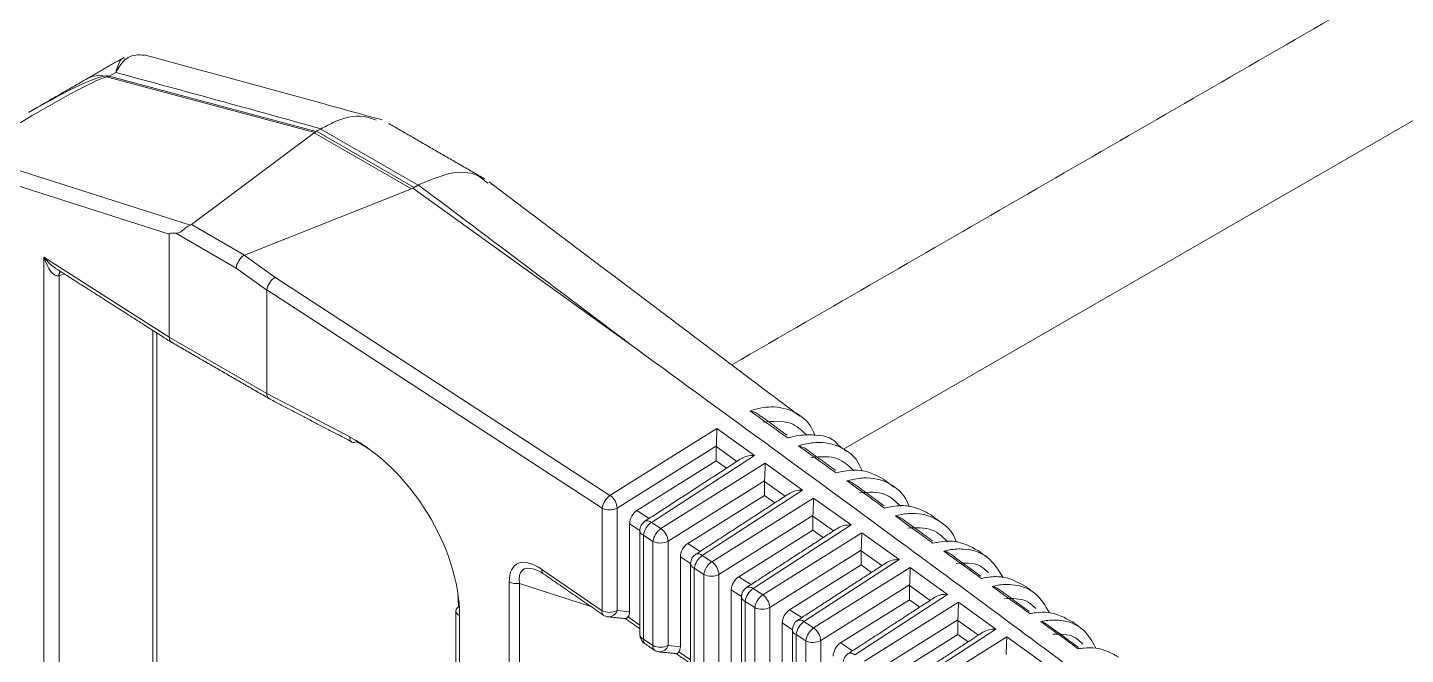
# Model space of a CAD drawing. Extents: x 12.1 to 108.7, y 1 to 80.4.
# Drawn here: x 24.029 to 25.279, y 8.044 to 8.613 of the extents above; entities that cross this region are included whole.
import ezdxf

# ---------------------------------------------------------------- set-up
doc = ezdxf.new("R2010")
doc.units = 0
doc.header["$MEASUREMENT"] = 0
doc.linetypes.add('SLD-Solid', pattern=[0])
doc.layers.get('0').update_dxf_attribs({"linetype": 'CONTINUOUS'})

msp = doc.modelspace()

# ---------------------------------------------------------------- linework, layer by layer
at = {"color": 7, "linetype": 'SLD-Solid', "lineweight": 15}
for p, q in [((26.8699, 9.4429), (24.7691, 8.2301)), ((24.2893, 8.5176), (24.1015, 8.5679)), ((24.1086, 8.5721), (24.1026, 8.5686)), ((24.1026, 8.5686), (24.2904, 8.5183)), ((24.2888, 8.5172), (24.1774, 8.4339)), ((24.2888, 8.5172), (24.2893, 8.5176)), ((24.3769, 8.4664), (24.2888, 8.5172)), ((24.2904, 8.5183), (24.2909, 8.5186)), ((24.2946, 8.5207), (24.2909, 8.5186)), ((24.2909, 8.5186), (24.3793, 8.4676)), ((24.2946, 8.5207), (24.295, 8.521)), ((24.383, 8.4697), (24.2946, 8.5207)), ((23.9742, 8.498), (24.1763, 8.4333)), ((24.1572, 8.4252), (23.9645, 8.4869)), ((24.2253, 8.4063), (24.3769, 8.4664)), ((24.5823, 8.3202), (24.3783, 8.4669)), ((24.3793, 8.4676), (24.383, 8.4697)), ((24.3833, 8.4699), (24.383, 8.4697)), ((24.1774, 8.4339), (24.2253, 8.4063)), ((24.1572, 8.4252), (24.1572, 8.3317)), ((24.2179, 8.3944), (24.1631, 8.4261)), ((24.0433, 8.4043), (24.1572, 8.3317)), ((24.0433, 7.6045), (24.0433, 8.4043)), ((24.2253, 8.4063), (24.2251, 8.4062)), ((24.2251, 8.4062), (24.253, 8.3861)), ((24.2456, 8.3745), (24.2179, 8.3944)), ((24.0568, 8.3873), (24.0572, 8.3875)), ((24.0618, 8.3893), (24.0572, 8.3875)), ((24.0572, 8.3875), (24.0572, 7.6202)), ((24.253, 8.3861), (24.5571, 8.1881)), ((24.55, 8.1765), (24.2456, 8.3746)), ((24.2456, 8.3746), (24.2456, 8.3745)), ((24.2456, 8.2806), (24.2456, 8.3745)), ((24.1424, 7.677), (24.1424, 8.3379)), ((24.1572, 8.3317), (24.2456, 8.2806)), ((24.1572, 8.3317), (24.1572, 8.3317)), ((24.2456, 8.2806), (24.3209, 8.2412)), ((24.2456, 8.2806), (24.2456, 8.2806)), ((24.5571, 8.1881), (24.6541, 8.2489)), ((24.6541, 8.2489), (24.6881, 8.2244)), ((24.6536, 8.233), (24.5636, 8.1766)), ((24.6536, 8.233), (24.6535, 8.2324)), ((24.6535, 8.2324), (24.6535, 8.2196)), ((24.6722, 8.219), (24.6535, 8.2324)), ((24.5815, 8.1745), (24.6535, 8.2196)), ((24.6881, 8.2244), (24.5947, 8.1637)), ((24.6033, 8.1581), (24.6979, 8.2174)), ((24.6535, 8.2196), (24.6629, 8.2129)), ((24.6979, 8.2174), (24.7319, 8.1929)), ((24.6974, 8.2014), (24.6098, 8.1466)), ((24.7319, 8.1929), (24.6408, 8.1337)), ((24.6974, 8.2014), (24.6974, 8.2008)), ((24.6974, 8.2008), (24.6974, 8.1881)), ((24.716, 8.1874), (24.6974, 8.2008)), ((24.6277, 8.1444), (24.6974, 8.1881)), ((24.6495, 8.128), (24.7418, 8.1858)), ((24.6974, 8.1881), (24.7067, 8.1814)), ((24.7418, 8.1858), (24.7758, 8.1614)), ((24.55, 8.0835), (24.55, 8.1765)), ((24.5636, 8.1766), (24.5636, 8.0837)), ((24.5815, 8.1745), (24.5927, 8.1673)), ((24.7412, 8.1699), (24.656, 8.1165)), ((24.7412, 8.1699), (24.7412, 8.1693)), ((24.7412, 8.1693), (24.7412, 8.1566)), ((24.7599, 8.1559), (24.7412, 8.1693)), ((24.5748, 8.0826), (24.5748, 8.1625)), ((24.5842, 8.1564), (24.5748, 8.1625)), ((24.5947, 8.1637), (24.6033, 8.1581)), ((24.6739, 8.1144), (24.7412, 8.1566)), ((24.7758, 8.1614), (24.6869, 8.1036)), ((24.6957, 8.098), (24.7856, 8.1543)), ((24.7412, 8.1566), (24.7505, 8.1499)), ((24.7856, 8.1543), (24.8196, 8.1299)), ((24.5961, 8.1464), (24.5875, 8.152)), ((24.5875, 8.152), (24.5875, 8.0577)), ((24.5961, 8.0518), (24.5961, 8.1464)), ((24.6098, 8.1466), (24.6098, 8.0519)), ((24.6277, 8.1444), (24.6388, 8.1372)), ((24.621, 8.0508), (24.621, 8.1325)), ((24.6303, 8.1264), (24.621, 8.1325)), ((24.6408, 8.1337), (24.6495, 8.128)), ((24.7851, 8.1384), (24.7022, 8.0865)), ((24.8196, 8.1299), (24.7331, 8.0736)), ((24.7851, 8.1384), (24.7851, 8.1378)), ((24.7851, 8.1378), (24.7851, 8.125)), ((24.8037, 8.1244), (24.7851, 8.1378)), ((24.4954, 8.121), (24.55, 8.0835)), ((24.6423, 8.1163), (24.6336, 8.122)), ((24.6336, 8.122), (24.6336, 8.026)), ((24.6423, 8.02), (24.6423, 8.1163)), ((24.656, 8.1165), (24.656, 8.0202)), ((24.7201, 8.0843), (24.7851, 8.125)), ((24.7418, 8.0679), (24.8294, 8.1228)), ((24.7851, 8.125), (24.7944, 8.1183)), ((24.8294, 8.1228), (24.8634, 8.0983)), ((24.4656, 7.4221), (24.4656, 8.1096)), ((24.4749, 8.1083), (24.4749, 7.4208)), ((24.5397, 8.0873), (24.4749, 8.1083)), ((24.6672, 8.0191), (24.6672, 8.1024)), ((24.6764, 8.0964), (24.6672, 8.1024)), ((24.6739, 8.1144), (24.6849, 8.1072)), ((24.6869, 8.1036), (24.6957, 8.098)), ((24.8289, 8.1069), (24.7484, 8.0564)), ((24.8289, 8.1069), (24.8289, 8.1063)), ((24.8289, 8.1063), (24.8289, 8.0935)), ((24.8475, 8.0929), (24.8289, 8.1063)), ((24.6885, 8.0863), (24.6798, 8.092)), ((24.6798, 8.092), (24.6798, 7.9942)), ((24.7662, 8.0543), (24.8289, 8.0935)), ((24.8634, 8.0983), (24.7792, 8.0436)), ((24.788, 8.0378), (24.8733, 8.0913)), ((24.8289, 8.0935), (24.8382, 8.0868)), ((24.8733, 8.0913), (24.9073, 8.0668)), ((24.4206, 8.0791), (24.4206, 7.4993)), ((24.5636, 8.0837), (24.5748, 8.0826)), ((24.5734, 8.0779), (24.5842, 8.0705)), ((24.6885, 7.9882), (24.6885, 8.0863)), ((24.7022, 8.0865), (24.7022, 7.9884)), ((24.7201, 8.0843), (24.7311, 8.0772)), ((24.7133, 7.9873), (24.7133, 8.0724)), ((24.7226, 8.0663), (24.7133, 8.0724)), ((24.7331, 8.0736), (24.7418, 8.0679)), ((24.8728, 8.0753), (24.7945, 8.0263)), ((24.9073, 8.0668), (24.8253, 8.0135)), ((24.8728, 8.0753), (24.8727, 8.0747)), ((24.8727, 8.0747), (24.8727, 8.062)), ((24.8914, 8.0613), (24.8727, 8.0747)), ((24.5875, 8.0577), (24.5961, 8.0518)), ((24.7347, 8.0562), (24.7259, 8.0619)), ((24.7259, 8.0619), (24.7259, 7.9625)), ((24.7347, 7.9565), (24.7347, 8.0562)), ((24.7484, 8.0564), (24.7484, 7.9567)), ((24.7662, 8.0543), (24.7772, 8.0471)), ((24.8124, 8.0242), (24.8727, 8.062)), ((24.8342, 8.0078), (24.9171, 8.0597)), ((24.8727, 8.062), (24.8821, 8.0553)), ((24.9171, 8.0597), (24.9511, 8.0353)), ((24.6098, 8.0519), (24.621, 8.0508)), ((24.6196, 8.0461), (24.6303, 8.0388))]:
    msp.add_line(p, q, dxfattribs=at)
at = {"color": 7, "linetype": 'SLD-Solid', "lineweight": 15, "flags": 128}
msp.add_lwpolyline([(24.0999, 8.5688), (24.0938, 8.5694), (24.0881, 8.5686), (24.083, 8.5666), (24.083, 8.5666)], dxfattribs=at)
at = {"color": 7, "linetype": 'SLD-Solid', "lineweight": 15}
for centre, radius, start, end in [((24.1204, 8.5675), 0.0206, 176.411, 179.0122), ((24.1145, 8.548), 0.0237, 120.012, 123.1516), ((24.063, 8.3873), 0.00619, 138.0794, 179.7292), ((24.0639, 8.3872), 0.00673, 142.7603, 178.1486), ((24.3255, 8.2405), 0.00467, 171.7409, 236.5036), ((24.3246, 8.2405), 0.00424, 246.7317, 303.6481), ((24.5681, 8.1733), 0.0185, 126.6244, 170.1998), ((24.5473, 8.175), 0.0165, 5.8547, 53.2352), ((24.5566, 8.1905), 0.0155, 244.5107, 296.9457), ((24.5942, 8.1563), 0.01, 123.0323, 180), ((24.5909, 8.1597), 0.00546, 46.9471, 113.934), ((24.5892, 8.1567), 0.00502, 184.9445, 250.3667), ((24.6057, 8.1489), 0.0185, 126.6244, 170.1998), ((24.6143, 8.1433), 0.0185, 126.6244, 170.1998), ((24.5935, 8.1449), 0.0165, 5.8547, 53.2352), ((24.6028, 8.1604), 0.0155, 244.5107, 296.9457), ((24.6403, 8.1263), 0.01, 123.0323, 180), ((24.6518, 8.1188), 0.0185, 126.6244, 170.1998), ((24.6371, 8.1297), 0.00546, 46.9471, 113.934), ((24.6605, 8.1132), 0.0185, 126.6244, 170.1998), ((24.6396, 8.1148), 0.0165, 5.8547, 53.2352), ((24.4992, 8.1199), 0.00391, 163.0614, 225.9584), ((24.6353, 8.1267), 0.00502, 184.9445, 250.3667), ((24.649, 8.1303), 0.0155, 244.5107, 296.9457), ((24.4723, 8.1237), 0.0156, 244.6834, 279.5489), ((24.6864, 8.0962), 0.01, 123.0323, 180), ((24.698, 8.0888), 0.0185, 126.6244, 170.1998), ((24.6832, 8.0996), 0.00546, 46.9471, 113.934), ((24.6814, 8.0967), 0.00502, 184.9445, 250.3667), ((24.7067, 8.0831), 0.0185, 126.6244, 170.1998), ((24.6858, 8.0848), 0.0165, 5.8547, 53.2352), ((24.4219, 8.0831), 0.00463, 119.4846, 176.0539), ((24.4223, 8.0838), 0.00506, 185.2937, 250.0175), ((24.5537, 8.0824), 0.00391, 163.0614, 225.9584), ((24.5566, 8.0975), 0.0155, 244.5107, 296.9457), ((24.5566, 8.0878), 0.01, 235.4819, 264.2993), ((24.5558, 8.0861), 0.00822, 269.0444, 343.1329), ((24.6952, 8.1003), 0.0155, 244.5107, 296.9457), ((24.7326, 8.0662), 0.01, 123.0323, 180), ((24.7276, 8.0666), 0.00502, 184.9445, 250.3667), ((24.7441, 8.0588), 0.0185, 126.6244, 170.1998), ((24.7293, 8.0696), 0.00546, 46.9471, 113.934), ((24.7529, 8.0531), 0.0185, 126.6244, 170.1998), ((24.732, 8.0547), 0.0165, 5.8547, 53.2352), ((24.5942, 8.062), 0.01, 180, 235.4819), ((24.5893, 8.0625), 0.00516, 186.0033, 249.3079), ((24.5912, 8.0566), 0.00391, 163.0614, 225.9584), ((24.7413, 8.0702), 0.0155, 244.5107, 296.9457), ((24.5999, 8.0506), 0.00391, 163.0614, 225.9584), ((24.6028, 8.0658), 0.0155, 244.5107, 296.9457), ((24.6028, 8.0561), 0.01, 235.4819, 264.2993), ((24.602, 8.0543), 0.00822, 269.0444, 343.1329), ((24.7787, 8.0362), 0.01, 123.0323, 180), ((24.7755, 8.0396), 0.00546, 46.9471, 113.934)]:
    msp.add_arc(centre, radius, start, end, dxfattribs=at)
for centre, major_axis, ratio, start_param, end_param in [((23.7043, 8.3086), (0.3977, 0.259), 0.033271, 0.082533, 0.803198), ((23.7109, 8.2825), (0.3934, 0.2851), 0.067897, 0.107732, 0.577362), ((23.7109, 8.2825), (0.3934, 0.2851), 0.067897, 0.055068, 0.107732), ((23.7043, 8.3086), (0.3977, 0.259), 0.033271, 0.029869, 0.082533), ((22.5784, 7.7438), (5.759, -1.2811), 0.198331, 1.31253, 1.346221), ((25.0709, 7.9704), (0.6996, -0.4919), 0.108829, 3.057234, 3.070323), ((25.0704, 7.9707), (0.6943, -0.494), 0.104684, 3.093765, 3.106856), ((20.0784, 9.6682), (13.5348, -9.6488), 0.094709, 1.299778, 1.31529), ((24.1512, 8.4411), (0.0269, -0.0062), 0.221608, 5.957084, 6.097685), ((24.2877, 8.3897), (0.1305, -0.0357), 0.06024, 2.857382, 3.158052), ((24.0508, 8.4082), (-0.0061, 0.0208), 0.380972, 1.644662, 3.12832), ((24.0508, 8.4082), (-0.0139, 0.0162), 0.382704, 1.480977, 2.240346), ((24.225, 8.3985), (0.00543, 0.00841), 0.541118, 0.864711, 2.383148), ((24.2525, 8.3787), (0.00565, 0.00825), 0.488283, 0.880431, 2.392513), ((24.1645, 8.3356), (0.00519, 0.00855), 0.594217, 2.369233, 3.154712), ((24.2525, 8.2848), (0.00482, 0.00876), 0.560658, 2.344748, 3.152958), ((24.3202, 8.1309), (-0.0726, 0.1139), 0.608944, 3.904062, 5.467262), ((24.6536, 8.2415), (0.0004, 0.012), 0.026825, 3.925085, 5.373421), ((24.3268, 8.1352), (-0.0676, 0.1053), 0.60375, 5.317985, 5.465646), ((24.6876, 8.217), (0.014, -0.0003), 0.527029, 1.548181, 2.485158), ((24.6974, 8.21), (0.0004, 0.012), 0.026825, 3.925085, 5.373421), ((24.7314, 8.1855), (0.014, -0.0003), 0.527029, 1.548181, 2.485158), ((24.7413, 8.1784), (0.0004, 0.012), 0.026825, 3.925085, 5.373421), ((24.582, 8.1665), (0.00503, 0.00865), 0.586689, 0.839421, 2.351503), ((24.7753, 8.154), (0.014, -0.0003), 0.527029, 1.548181, 2.485158), ((24.7851, 8.1469), (0.0004, 0.012), 0.026825, 3.925085, 5.373421), ((24.6281, 8.1365), (0.00503, 0.00865), 0.586689, 0.839421, 2.351503), ((24.5011, 8.0791), (-0.0288, 0.0466), 0.44344, 5.493279, 6.904804), ((24.8191, 8.1225), (0.014, -0.0003), 0.527029, 1.548181, 2.485158), ((24.5078, 8.0834), (-0.0302, 0.037), 0.376374, 5.756416, 6.859272), ((24.829, 8.1154), (0.0004, 0.012), 0.026825, 3.925085, 5.373421), ((24.6743, 8.1064), (0.00503, 0.00865), 0.586689, 0.839421, 2.351503), ((24.3268, 8.1352), (-0.0676, 0.1053), 0.60375, 3.902446, 3.993627), ((24.863, 8.091), (0.014, -0.0003), 0.527029, 1.548181, 2.485158), ((24.8728, 8.0839), (0.0004, 0.012), 0.026825, 3.925085, 5.373421), ((24.5745, 8.086), (0.00354, 0.00967), 0.277978, 3.070296, 3.818939), ((24.5674, 8.0867), (-0.00469, 0.00996), 0.580588, 3.41279, 4.030522), ((24.7205, 8.0763), (0.00503, 0.00865), 0.586689, 0.839421, 2.351503), ((24.9068, 8.0594), (0.014, -0.0003), 0.527029, 1.548181, 2.485158), ((24.7667, 8.0463), (0.00503, 0.00865), 0.586689, 0.839421, 2.351503), ((24.9166, 8.0523), (0.0004, 0.012), 0.026825, 3.925085, 5.373421), ((24.6207, 8.0543), (0.00354, 0.00967), 0.277978, 3.070296, 3.818939), ((24.6135, 8.055), (-0.00469, 0.00996), 0.580588, 3.41279, 4.030522)]:
    msp.add_ellipse(centre, major_axis=major_axis, ratio=ratio, start_param=start_param, end_param=end_param, dxfattribs=at)
for points in [[(24.6676, 8.3067), (26.8135, 9.5455)], [(24.1161, 8.5857), (24.083, 8.5666)], [(24.083, 8.5666), (24.0297, 8.5358)], [(24.2904, 8.5183), (24.2893, 8.5176)], [(24.4433, 8.4755), (24.3563, 8.5257)], [(24.7293, 8.2601), (24.4472, 8.4728)], [(24.0546, 8.3939), (24.1592, 8.3271)], [(24.146, 7.6814), (24.146, 8.3356)], [(24.1594, 8.3271), (24.2476, 8.2761)], [(24.2477, 8.276), (24.323, 8.2366)], [(24.7179, 8.2427), (24.6918, 8.2617)], [(24.7618, 8.2107), (24.7356, 8.2299)], [(24.772, 8.2279), (24.7631, 8.2347)], [(24.6766, 8.2218), (24.5887, 8.1647)], [(24.8147, 8.1957), (24.8057, 8.2025)], [(24.7204, 8.1903), (24.6349, 8.1347)], [(24.8058, 8.1788), (24.7794, 8.1981)], [(24.8497, 8.1468), (24.8231, 8.1662)], [(24.8557, 8.1649), (24.8484, 8.1703)], [(24.5842, 8.1563), (24.5842, 8.062)], [(24.7643, 8.1588), (24.681, 8.1046)], [(24.8081, 8.1272), (24.7271, 8.0746)], [(24.8936, 8.1148), (24.8669, 8.1344)], [(24.9001, 8.1314), (24.8911, 8.1381)], [(24.4965, 8.1171), (24.551, 8.0796)], [(24.6303, 8.1263), (24.6303, 8.0303)], [(24.9376, 8.0827), (24.9107, 8.1025)], [(24.9428, 8.0991), (24.9338, 8.1059)], [(24.6764, 8.0962), (24.6764, 7.9985)], [(24.8519, 8.0957), (24.7733, 8.0446)], [(24.4173, 8.0834), (24.4173, 7.5036)], [(24.5556, 8.0779), (24.5712, 8.0763)], [(24.571, 8.0763), (24.5842, 8.0672)], [(24.7226, 8.0662), (24.7226, 7.9668)], [(24.9815, 8.0507), (24.9544, 8.0705)], [(24.9855, 8.0669), (24.9765, 8.0737)], [(24.5885, 8.0538), (24.5972, 8.0478)], [(24.8958, 8.0642), (24.8194, 8.0145)], [(24.6018, 8.0461), (24.6173, 8.0446)], [(24.6171, 8.0446), (24.6303, 8.0355)]]:
    msp.add_open_spline(points, degree=1, dxfattribs=at)
for points, knots in [([(24.1344, 8.5878), (24.1293, 8.588), (24.1197, 8.5883), (24.1124, 8.5787), (24.1089, 8.5727), (24.1086, 8.5721), (24.1086, 8.5721)], [0, 0, 0, 0, 0.499004, 0.956953, 0.994824, 1, 1, 1, 1]), ([(24.1086, 8.5721), (24.1086, 8.5721), (24.1088, 8.5727), (24.1093, 8.5745), (24.1113, 8.5798), (24.1132, 8.5852), (24.1161, 8.5851), (24.1165, 8.5851)], [0, 0, 0, 0, 0.008533, 0.081528, 0.262289, 0.889437, 1, 1, 1, 1]), ([(24.3504, 8.5289), (24.3317, 8.5341), (24.26, 8.5539), (24.1878, 8.5735), (24.1344, 8.588)], [0, 0, 0, 0, 0.260615, 1, 1, 1, 1]), ([(24.295, 8.521), (24.2986, 8.5229), (24.3115, 8.5298), (24.3297, 8.5344), (24.3412, 8.5301), (24.3448, 8.5287)], [0, 0, 0, 0, 0.207784, 0.748665, 1, 1, 1, 1]), ([(24.3833, 8.4699), (24.3929, 8.474), (24.4122, 8.4824), (24.4343, 8.4818), (24.4432, 8.4741), (24.4462, 8.4715)], [0, 0, 0, 0, 0.396088, 0.792171, 1, 1, 1, 1]), ([(24.1631, 8.4261), (24.1642, 8.4261), (24.166, 8.4262), (24.1687, 8.4281), (24.1712, 8.4304), (24.1738, 8.4323), (24.1756, 8.4331), (24.1763, 8.4333)], [0, 0, 0, 0, 0.281503, 0.477149, 0.672463, 0.878462, 1, 1, 1, 1]), ([(25.0754, 7.9569), (25.0715, 7.9598), (25.0517, 7.9745), (24.9689, 8.0362), (24.8092, 8.1549), (24.6638, 8.2608), (24.5823, 8.3202)], [0, 0, 0, 0, 0.024148, 0.120739, 0.507103, 1, 1, 1, 1]), ([(24.6843, 8.2649), (24.6861, 8.2655), (24.6925, 8.2675), (24.7075, 8.2696), (24.7265, 8.2646), (24.7393, 8.2533), (24.7426, 8.2435), (24.743, 8.2423)], [0, 0, 0, 0, 0.07142, 0.247517, 0.59909, 0.950987, 1, 1, 1, 1]), ([(24.7183, 8.2403), (24.7136, 8.2437), (24.7023, 8.2519), (24.6909, 8.2601), (24.6843, 8.2649)], [0, 0, 0, 0, 0.412557, 1, 1, 1, 1]), ([(24.6843, 8.2649), (24.6843, 8.2649), (24.6857, 8.2647), (24.6884, 8.2639), (24.6907, 8.2624), (24.6918, 8.2616)], [0, 0, 0, 0, 0.015174, 0.491195, 1, 1, 1, 1]), ([(24.7358, 8.2427), (24.7311, 8.2471), (24.7208, 8.257), (24.7048, 8.2554), (24.696, 8.2545)], [0, 0, 0, 0, 0.444562, 1, 1, 1, 1]), ([(24.7632, 8.2349), (24.7632, 8.235), (24.7582, 8.2415), (24.744, 8.2436), (24.728, 8.243), (24.7202, 8.2408), (24.7183, 8.2403)], [0, 0, 0, 0, 0.0040554, 0.5453002, 0.8924311, 1, 1, 1, 1]), ([(24.7282, 8.2331), (24.73, 8.2337), (24.7364, 8.2355), (24.7512, 8.2373), (24.77, 8.2318), (24.7824, 8.2205), (24.7855, 8.211), (24.7858, 8.2101)], [0, 0, 0, 0, 0.071394, 0.250148, 0.607064, 0.964321, 1, 1, 1, 1]), ([(24.7623, 8.2085), (24.7576, 8.2119), (24.7462, 8.2201), (24.7349, 8.2283), (24.7282, 8.2331)], [0, 0, 0, 0, 0.412528, 1, 1, 1, 1]), ([(24.7282, 8.2331), (24.7282, 8.2331), (24.7295, 8.2329), (24.7322, 8.2321), (24.7344, 8.2307), (24.7356, 8.2299)], [0, 0, 0, 0, 0.015495, 0.458341, 1, 1, 1, 1]), ([(24.7783, 8.2105), (24.7738, 8.2149), (24.7637, 8.2245), (24.7483, 8.2233), (24.7398, 8.2226)], [0, 0, 0, 0, 0.448722, 1, 1, 1, 1]), ([(24.8059, 8.2027), (24.7989, 8.2063), (24.7877, 8.2122), (24.7715, 8.2109), (24.7641, 8.2089), (24.7623, 8.2085)], [0, 0, 0, 0, 0.5534954, 0.8913057, 1, 1, 1, 1]), ([(24.7721, 8.2013), (24.7739, 8.2018), (24.7802, 8.2035), (24.795, 8.205), (24.8135, 8.1991), (24.8255, 8.1876), (24.8284, 8.1784), (24.8286, 8.1779)], [0, 0, 0, 0, 0.071376, 0.252912, 0.615424, 0.978292, 1, 1, 1, 1]), ([(24.8062, 8.1766), (24.8015, 8.18), (24.7902, 8.1882), (24.7788, 8.1965), (24.7721, 8.2013)], [0, 0, 0, 0, 0.412497, 1, 1, 1, 1]), ([(24.7721, 8.2013), (24.7722, 8.2013), (24.7733, 8.2011), (24.776, 8.2003), (24.7781, 8.1989), (24.7794, 8.1981)], [0, 0, 0, 0, 0.0158386, 0.4231915, 1, 1, 1, 1]), ([(24.8209, 8.1783), (24.8164, 8.1826), (24.8067, 8.1921), (24.7918, 8.1911), (24.7836, 8.1906)], [0, 0, 0, 0, 0.453196, 1, 1, 1, 1]), ([(24.8485, 8.1704), (24.8416, 8.1741), (24.8307, 8.1798), (24.8151, 8.1787), (24.808, 8.177), (24.8062, 8.1766)], [0, 0, 0, 0, 0.563204, 0.890278, 1, 1, 1, 1]), ([(24.8161, 8.1695), (24.8178, 8.1699), (24.8241, 8.1715), (24.8387, 8.1726), (24.857, 8.1662), (24.8686, 8.1547), (24.8714, 8.1458), (24.8714, 8.1457)], [0, 0, 0, 0, 0.071367, 0.255818, 0.624197, 0.992949, 1, 1, 1, 1]), ([(24.8502, 8.1447), (24.8455, 8.1481), (24.8341, 8.1564), (24.8228, 8.1646), (24.8161, 8.1695)], [0, 0, 0, 0, 0.412464, 1, 1, 1, 1]), ([(24.8161, 8.1695), (24.8161, 8.1694), (24.8171, 8.1692), (24.8197, 8.1685), (24.8218, 8.1671), (24.8231, 8.1662)], [0, 0, 0, 0, 0.0162069, 0.385554, 1, 1, 1, 1]), ([(24.8634, 8.1461), (24.8591, 8.1504), (24.8496, 8.1596), (24.8353, 8.1589), (24.8275, 8.1585)], [0, 0, 0, 0, 0.45802, 1, 1, 1, 1]), ([(24.8912, 8.1381), (24.8843, 8.1418), (24.8738, 8.1474), (24.8586, 8.1466), (24.8519, 8.1451), (24.8502, 8.1447)], [0, 0, 0, 0, 0.573828, 0.889181, 1, 1, 1, 1]), ([(24.86, 8.1376), (24.8618, 8.138), (24.868, 8.1394), (24.8823, 8.1401), (24.9011, 8.1343), (24.9096, 8.1204), (24.9138, 8.1136)], [0, 0, 0, 0, 0.071817, 0.260509, 0.637405, 1, 1, 1, 1]), ([(24.8941, 8.1128), (24.8894, 8.1162), (24.8781, 8.1245), (24.8667, 8.1327), (24.86, 8.1376)], [0, 0, 0, 0, 0.41243, 1, 1, 1, 1]), ([(24.86, 8.1376), (24.8601, 8.1376), (24.861, 8.1374), (24.8635, 8.1366), (24.8655, 8.1353), (24.8669, 8.1344)], [0, 0, 0, 0, 0.016603, 0.345211, 1, 1, 1, 1]), ([(24.9007, 8.1179), (24.898, 8.1204), (24.8904, 8.1275), (24.8788, 8.1269), (24.8713, 8.1265)], [0, 0, 0, 0, 0.349112, 1, 1, 1, 1]), ([(24.4883, 8.1211), (24.4894, 8.1208), (24.4917, 8.1201), (24.4948, 8.1182), (24.4965, 8.1171)], [0, 0, 0, 0, 0.439989, 1, 1, 1, 1]), ([(24.9338, 8.1058), (24.927, 8.1095), (24.9168, 8.115), (24.9021, 8.1144), (24.8958, 8.1132), (24.8941, 8.1128)], [0, 0, 0, 0, 0.585458, 0.888005, 1, 1, 1, 1]), ([(24.904, 8.1056), (24.9057, 8.106), (24.9118, 8.1073), (24.9261, 8.1077), (24.9441, 8.1017), (24.9521, 8.088), (24.9559, 8.0816)], [0, 0, 0, 0, 0.072632, 0.266704, 0.654403, 1, 1, 1, 1]), ([(24.9381, 8.0809), (24.9334, 8.0843), (24.922, 8.0925), (24.9107, 8.1008), (24.904, 8.1056)], [0, 0, 0, 0, 0.412394, 1, 1, 1, 1]), ([(24.904, 8.1056), (24.904, 8.1056), (24.9048, 8.1055), (24.9072, 8.1047), (24.9092, 8.1034), (24.9107, 8.1025)], [0, 0, 0, 0, 0.01703, 0.301914, 1, 1, 1, 1]), ([(24.9435, 8.0855), (24.9408, 8.088), (24.9334, 8.095), (24.9223, 8.0946), (24.9152, 8.0944)], [0, 0, 0, 0, 0.359268, 1, 1, 1, 1]), ([(24.9764, 8.0735), (24.9697, 8.0772), (24.9598, 8.0826), (24.9457, 8.0822), (24.9398, 8.0812), (24.9381, 8.0809)], [0, 0, 0, 0, 0.597986, 0.886681, 1, 1, 1, 1]), ([(24.948, 8.0737), (24.9496, 8.074), (24.9557, 8.0752), (24.9698, 8.0752), (24.9872, 8.069), (24.9947, 8.0556), (24.9981, 8.0496)], [0, 0, 0, 0, 0.073413, 0.272985, 0.671731, 1, 1, 1, 1]), ([(24.982, 8.0489), (24.9774, 8.0523), (24.966, 8.0606), (24.9546, 8.0688), (24.948, 8.0737)], [0, 0, 0, 0, 0.412356, 1, 1, 1, 1]), ([(24.948, 8.0737), (24.948, 8.0737), (24.9486, 8.0735), (24.951, 8.0728), (24.9529, 8.0716), (24.9545, 8.0706)], [0, 0, 0, 0, 0.017491, 0.255382, 1, 1, 1, 1]), ([(24.9862, 8.0532), (24.9836, 8.0557), (24.9765, 8.0625), (24.9658, 8.0623), (24.959, 8.0622)], [0, 0, 0, 0, 0.3703337, 1, 1, 1, 1]), ([(24.9816, 8.0508), (24.9818, 8.0505), (24.982, 8.0502), (24.982, 8.0492), (24.982, 8.0489), (24.982, 8.0489)], [0, 0, 0, 0, 0.717109, 0.981654, 1, 1, 1, 1]), ([(25.0189, 8.0412), (25.0123, 8.0449), (25.0028, 8.0502), (24.9892, 8.05), (24.9837, 8.0491), (24.982, 8.0489)], [0, 0, 0, 0, 0.611027, 0.885038, 1, 1, 1, 1])]:
    msp.add_open_spline(points, degree=3, knots=knots, dxfattribs=at)

doc.saveas('drawing.dxf')
